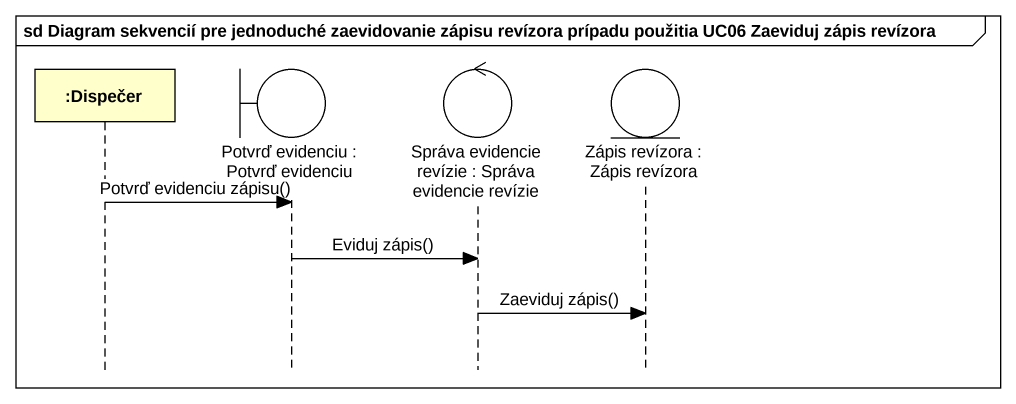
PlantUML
@startuml
mainframe sd Diagram sekvencií pre jednoduché zaevidovanie zápisu revízora prípadu použitia UC06 Zaeviduj zápis revízora
hide footbox
participant ":Dispečer" as Dispečer
boundary "Potvrď evidenciu : Potvrď evidenciu" as Potvrď_evidenciu
control "Správa evidencie revízie : Správa evidencie revízie" as Správa_evidencie_revízie
entity "Zápis revízora : Zápis revízora" as Zápis_revízora

Dispečer -> Potvrď_evidenciu : Potvrď evidenciu zápisu()
Potvrď_evidenciu -> Správa_evidencie_revízie : Eviduj zápis()
Správa_evidencie_revízie -> Zápis_revízora : Zaeviduj zápis()
@enduml
